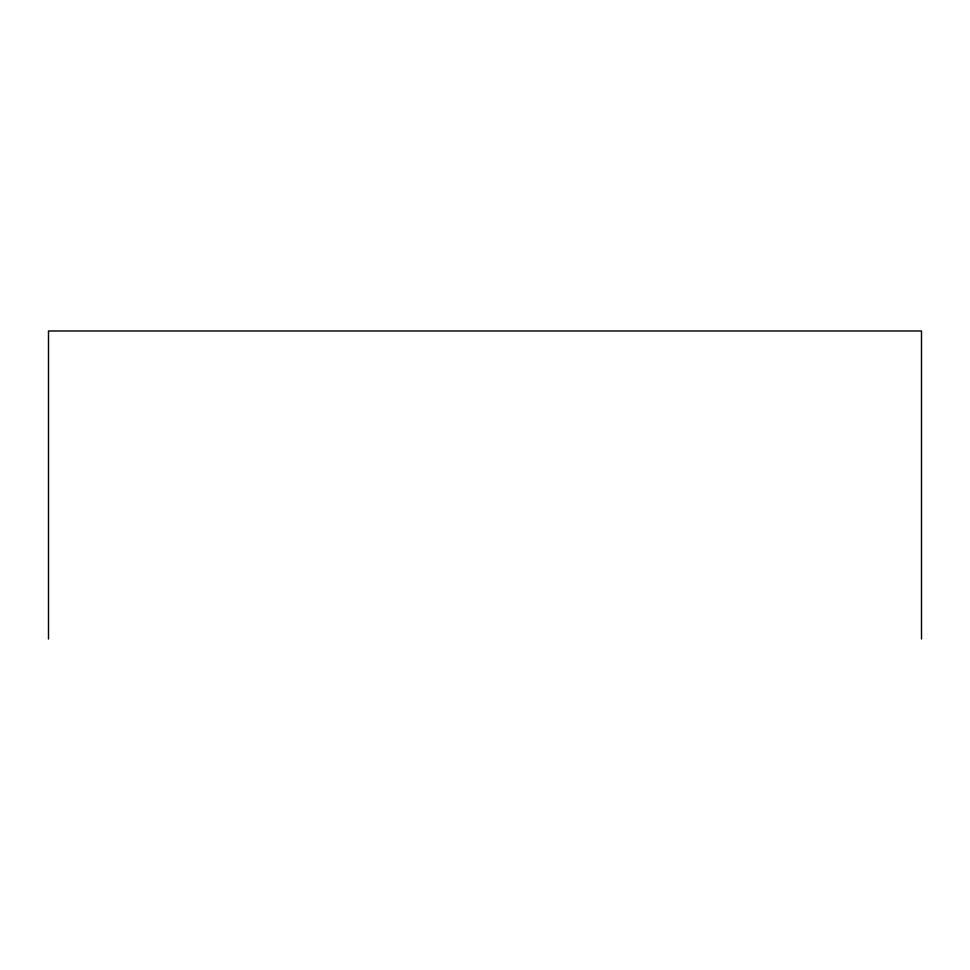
<?xml version="1.0" encoding="UTF-8"?>
<svg xmlns="http://www.w3.org/2000/svg" width="970" height="970" viewBox="0 0 970 970"><rect width="100%" height="100%" fill="white"/><g stroke="black" fill="none" stroke-linecap="round" stroke-linejoin="round"><path stroke-width="1.45" d="M921.5 639.012L921.5 330.988L48.5 330.988L48.5 639.012"/></g></svg>
